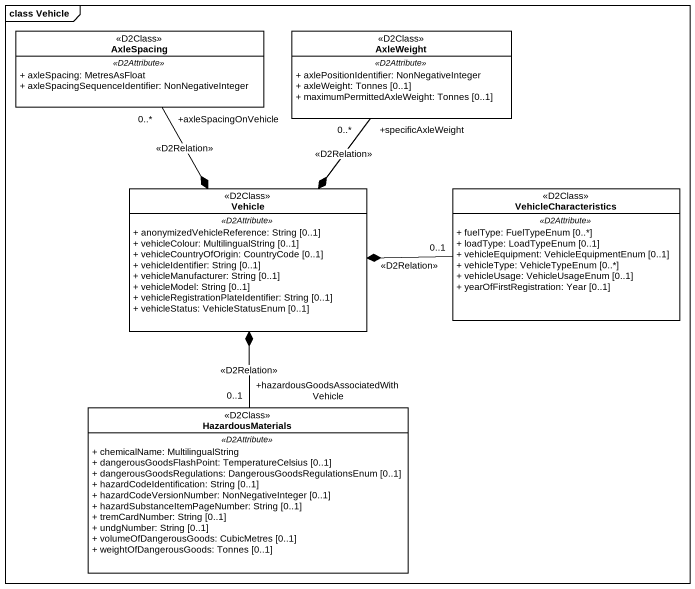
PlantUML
@startuml
mainframe class Vehicle
hide circle
hide empty members
skinparam classAttributeIconSize 0
class AxleSpacing <<D2Class>> {
  .. <<D2Attribute>> ..
  + axleSpacing: MetresAsFloat
  + axleSpacingSequenceIdentifier: NonNegativeInteger
}
class AxleWeight <<D2Class>> {
  .. <<D2Attribute>> ..
  + axlePositionIdentifier: NonNegativeInteger
  + axleWeight: Tonnes [0..1]
  + maximumPermittedAxleWeight: Tonnes [0..1]
}
class Vehicle <<D2Class>> {
  .. <<D2Attribute>> ..
  + anonymizedVehicleReference: String [0..1]
  + vehicleColour: MultilingualString [0..1]
  + vehicleCountryOfOrigin: CountryCode [0..1]
  + vehicleIdentifier: String [0..1]
  + vehicleManufacturer: String [0..1]
  + vehicleModel: String [0..1]
  + vehicleRegistrationPlateIdentifier: String [0..1]
  + vehicleStatus: VehicleStatusEnum [0..1]
}
class VehicleCharacteristics <<D2Class>> {
  .. <<D2Attribute>> ..
  + fuelType: FuelTypeEnum [0..*]
  + loadType: LoadTypeEnum [0..1]
  + vehicleEquipment: VehicleEquipmentEnum [0..1]
  + vehicleType: VehicleTypeEnum [0..*]
  + vehicleUsage: VehicleUsageEnum [0..1]
  + yearOfFirstRegistration: Year [0..1]
}
class HazardousMaterials <<D2Class>> {
  .. <<D2Attribute>> ..
  + chemicalName: MultilingualString
  + dangerousGoodsFlashPoint: TemperatureCelsius [0..1]
  + dangerousGoodsRegulations: DangerousGoodsRegulationsEnum [0..1]
  + hazardCodeIdentification: String [0..1]
  + hazardCodeVersionNumber: NonNegativeInteger [0..1]
  + hazardSubstanceItemPageNumber: String [0..1]
  + tremCardNumber: String [0..1]
  + undgNumber: String [0..1]
  + volumeOfDangerousGoods: CubicMetres [0..1]
  + weightOfDangerousGoods: Tonnes [0..1]
}
AxleSpacing "+axleSpacingOnVehicle\n0..*" --* Vehicle : <<D2Relation>>
AxleWeight "+specificAxleWeight\n0..*" --* Vehicle : <<D2Relation>>
VehicleCharacteristics "0..1" -left-* Vehicle : <<D2Relation>>
HazardousMaterials "+hazardousGoodsAssociatedWithVehicle\n0..1" -up-* Vehicle : <<D2Relation>>
@enduml
